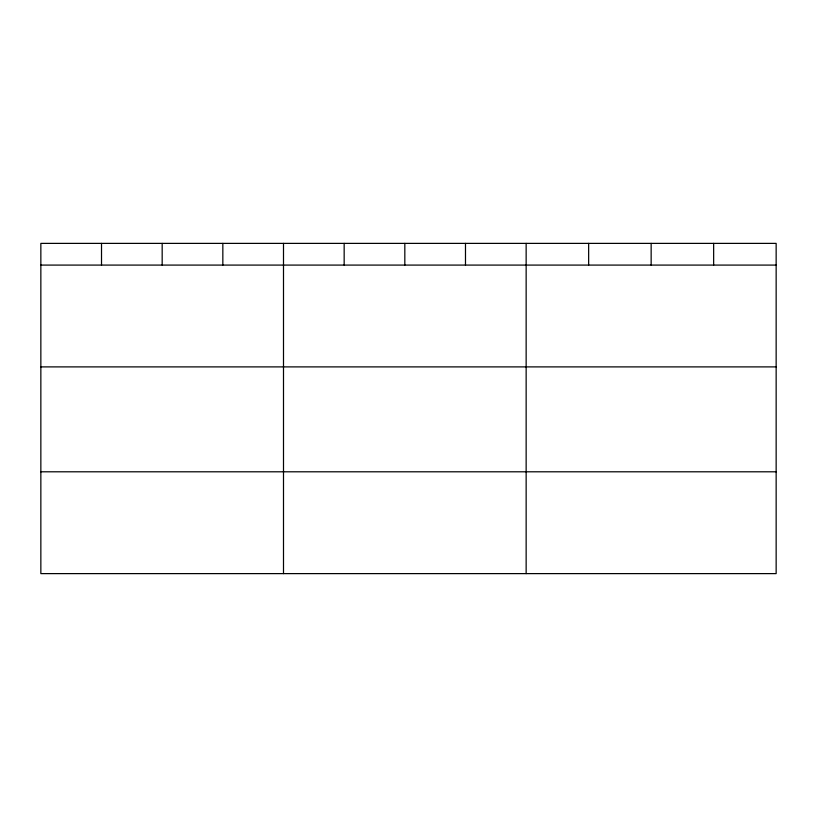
<?xml version="1.0" encoding="UTF-8"?>
<svg xmlns="http://www.w3.org/2000/svg" width="817" height="817" viewBox="0 0 817 817"><rect width="100%" height="100%" fill="white"/><g stroke="black" fill="none" stroke-linecap="round" stroke-linejoin="round"><path stroke-width="1.23" d="M776.15 366.894L776.15 243.384L40.85 243.384L40.85 573.616L776.15 573.616L776.15 366.894L40.85 366.894M40.85 265.086L776.15 265.086M40.85 471.797L776.15 471.797M713.649 243.384L713.649 265.086M651.149 243.384L651.149 265.086M588.649 243.384L588.649 265.086M526.148 243.384L526.148 573.616M465.486 243.384L465.486 265.086M404.823 243.384L404.823 265.086M344.161 243.384L344.161 265.086M283.499 243.384L283.499 573.616M222.837 243.384L222.837 265.086M162.175 243.384L162.175 265.086M101.512 243.384L101.512 265.086"/></g></svg>
